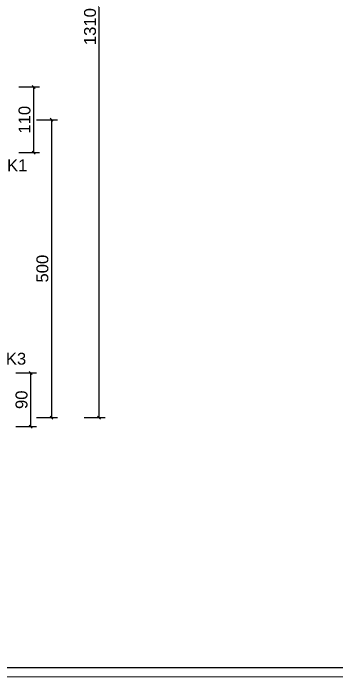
# Model space of a CAD drawing. Header units: millimetres. Extents: x -10 to 1564, y -8 to 383.
# Drawn here: x 9.58 to 20.44, y -8.28 to 13.99 of the extents above; entities that cross this region are included whole.
import ezdxf
from ezdxf.enums import TextEntityAlignment as Align

# ---------------------------------------------------------------- set-up
doc = ezdxf.new("R2010")
doc.units = ezdxf.units.MM
doc.header["$MEASUREMENT"] = 0
doc.layers.get('0').update_dxf_attribs({"lineweight": 5})
for name, color, linetype, lineweight in [('KOP', 7, 'Continuous', 20), ('KOP GARIS', 1, 'Continuous', 30), ('not', 7, 'Continuous', 20), ('U', 6, 'Continuous', 20)]:
    doc.layers.add(name, color=color, linetype=linetype, lineweight=lineweight)
doc.styles.add('BOLD', font='arial.ttf')
doc.styles.get("Standard").update_dxf_attribs({"font": 'arial.ttf'})
doc.dimstyles.new('SK-50', dxfattribs={"dimscale": 0, "dimtxt": 0.4, "dimasz": 0.1, "dimexe": 0.2, "dimexo": 0, "dimgap": 0.1, "dimtad": 1, "dimdec": 0, "dimlfac": 50, "dimzin": 0, "dimdsep": 46, "dimtxsty": 'Standard', "dimblk": 'OBLIQUE', "dimcen": 0.09, "dimclrd": 256, "dimclre": 256, "dimclrt": 256, "dimadec": 0, "dimazin": 0, "dimtfac": 1, "dimtdec": 0, "dimtofl": 0, "dimtmove": 0, "dimatfit": 3, "dimldrblk": 'OBLIQUE', "dimfxl": 0, "dimtolj": 1, "dimtzin": 0, "dimarcsym": 0})

# ---------------------------------------------------------------- blocks, each defined once
blk = doc.blocks.new('_Oblique')
at = {"color": 0, "linetype": 'ByBlock', "lineweight": -2}
blk.add_line((-0.5, -0.5), (0.5, 0.5), dxfattribs=at)
blk = doc.blocks.new('*D228')
at = {"layer": 'Defpoints', "color": 0}
for p in [(9.765, 11.514), (9.765, 9.314), (10.265, 9.314)]:
    blk.add_point(p, dxfattribs=at)
at = {"layer": 'U', "lineweight": -2}
for p, q in [((9.765, 11.514), (10.465, 11.514)), ((10.265, 11.514), (10.265, 9.314)), ((9.765, 9.314), (10.465, 9.314))]:
    blk.add_line(p, q, dxfattribs=at)
at = {"layer": 'U', "lineweight": -2, "xscale": 0.1, "yscale": 0.1, "zscale": 0.1}
for p, rotation in [((10.265, 11.514), 90), ((10.265, 9.314), 270)]:
    blk.add_blockref('_Oblique', p, dxfattribs=dict(at, rotation=rotation))
at = {"layer": 'U', "insert": (9.961, 10.414), "char_height": 0.4, "attachment_point": 5, "rotation": 90}
blk.add_mtext('\\A1;110', dxfattribs=at)
blk = doc.blocks.new('*D230')
at = {"layer": 'Defpoints', "color": 0}
for p in [(9.665, 1.914), (9.665, 0.114), (10.165, 0.114)]:
    blk.add_point(p, dxfattribs=at)
at = {"layer": 'U', "lineweight": -2}
for p, q in [((9.665, 1.914), (10.365, 1.914)), ((10.165, 1.914), (10.165, 0.114)), ((9.665, 0.114), (10.365, 0.114))]:
    blk.add_line(p, q, dxfattribs=at)
at = {"layer": 'U', "lineweight": -2, "xscale": 0.1, "yscale": 0.1, "zscale": 0.1}
for p, rotation in [((10.165, 1.914), 90), ((10.165, 0.114), 270)]:
    blk.add_blockref('_Oblique', p, dxfattribs=dict(at, rotation=rotation))
at = {"layer": 'U', "insert": (9.861, 1.014), "char_height": 0.4, "attachment_point": 5, "rotation": 90}
blk.add_mtext('\\A1;90', dxfattribs=at)
blk = doc.blocks.new('*D237')
at = {"layer": 'Defpoints', "color": 0}
for p in [(10.365, 10.414), (10.365, 0.414), (10.865, 0.414)]:
    blk.add_point(p, dxfattribs=at)
at = {"layer": 'U', "lineweight": -2}
for p, q in [((10.365, 10.414), (11.065, 10.414)), ((10.865, 10.414), (10.865, 0.414)), ((10.365, 0.414), (11.065, 0.414))]:
    blk.add_line(p, q, dxfattribs=at)
at = {"layer": 'U', "lineweight": -2, "xscale": 0.1, "yscale": 0.1, "zscale": 0.1}
for p, rotation in [((10.865, 10.414), 90), ((10.865, 0.414), 270)]:
    blk.add_blockref('_Oblique', p, dxfattribs=dict(at, rotation=rotation))
at = {"layer": 'U', "insert": (10.561, 5.415), "char_height": 0.4, "attachment_point": 5, "rotation": 90}
blk.add_mtext('\\A1;500', dxfattribs=at)
blk = doc.blocks.new('*D239')
at = {"layer": 'Defpoints', "color": 0}
for p in [(11.964, 26.616), (12.464, 26.616), (11.964, 0.414)]:
    blk.add_point(p, dxfattribs=at)
at = {"layer": 'U', "lineweight": -2}
for p, q in [((11.964, 26.616), (12.664, 26.616)), ((12.464, 0.414), (12.464, 26.616)), ((11.964, 0.414), (12.664, 0.414))]:
    blk.add_line(p, q, dxfattribs=at)
at = {"layer": 'U', "lineweight": -2, "xscale": 0.1, "yscale": 0.1, "zscale": 0.1}
for p, rotation in [((12.464, 26.616), 90), ((12.464, 0.414), 270)]:
    blk.add_blockref('_Oblique', p, dxfattribs=dict(at, rotation=rotation))
at = {"layer": 'U', "insert": (12.16, 13.54), "char_height": 0.4, "attachment_point": 5, "rotation": 90}
blk.add_mtext('\\A1;1310', dxfattribs=at)
blk = doc.blocks.new('KOP A3 DED')
blk.add_lwpolyline([(-21, 29.697), (21, 29.697), (21, 0), (-21, 0), (-21, 29.697)])
at = {"layer": 'KOP GARIS'}
blk.add_lwpolyline([(-20.8, 29.497), (20.8, 29.497), (20.8, 0.2), (-20.8, 0.2)], close=True, dxfattribs=at)
at = {"layer": 'KOP', "style": 'BOLD'}
for tag, p in [('JUDUL1', (15.945, 4.092)), ('JUDUL2', (15.945, 3.747)), ('JUDUL3', (15.945, 3.427)), ('NO', (17.215, 1.101)), ('REFF', (17.207, 0.727)), ('FILE', (17.189, 0.336))]:
    blk.add_attdef(tag, p, '', height=0.12, dxfattribs=at)
for tag, p in [('SCALE1', (18.171, 1.948)), ('NAME', (16.363, 1.738)), ('SCALE2', (18.169, 1.733)), ('DATE', (19.9, 1.757)), ('SCALE3', (18.17, 1.521))]:
    blk.add_attdef(tag, text='', height=0.12, dxfattribs=at).set_placement(p, align=Align.MIDDLE_CENTER)

msp = doc.modelspace()

# ---------------------------------------------------------------- block references
at = {"xscale": 1.5, "yscale": 1.5, "zscale": 1.5}
msp.add_blockref('KOP A3 DED', (21.07, -8.284), dxfattribs=at)

# ---------------------------------------------------------------- texts
at = {"layer": 'not', "char_height": 0.4, "attachment_point": 7}
for s, insert in [('\\pi0.1037;K1', (9.267, 8.684)), ('\\pi0.065093;K3', (9.267, 2.186))]:
    msp.add_mtext_dynamic_manual_height_columns(s, width=0.74738, gutter_width=1, heights=[0], dxfattribs=dict(at, insert=insert))

# ---------------------------------------------------------------- dimensions: what is measured, and where the dimension line sits
at = {"layer": 'U'}
for base, p1, p2, angle, picture, middle in [((12.464, 26.616), (11.964, 0.414), (11.964, 26.616), 90, '*D239', (12.464, 13.54)), ((10.265, 9.314), (9.765, 11.514), (9.765, 9.314), 270, '*D228', (10.265, 10.414)), ((10.865, 0.414), (10.365, 10.414), (10.365, 0.414), 270, '*D237', (10.865, 5.415)), ((10.165, 0.114), (9.665, 1.914), (9.665, 0.114), 270, '*D230', (10.165, 1.014))]:
    dim = msp.add_linear_dim(base=base, p1=p1, p2=p2, angle=angle, dimstyle='SK-50', override={"dimscale": 1}, dxfattribs=at)
    dim.commit()
    dim.dimension.update_dxf_attribs({"geometry": picture, "text_midpoint": middle, "dimtype": 160})

doc.saveas('drawing.dxf')
